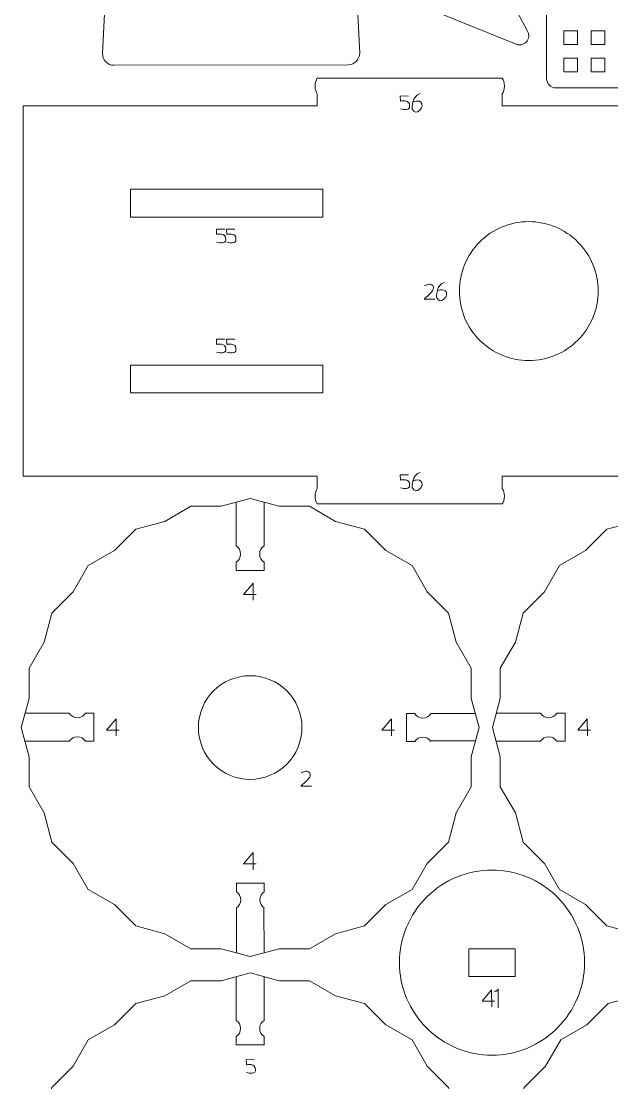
# Model space of a CAD drawing. Header units: centimetres. Extents: x -25 to 25, y -32.5 to 32.5.
# Drawn here: x -6.45 to 0, y -20.86 to -9.28 of the extents above; entities that cross this region are included whole.
import ezdxf

# ---------------------------------------------------------------- set-up
doc = ezdxf.new("R2010")
doc.units = ezdxf.units.CM
doc.header["$MEASUREMENT"] = 0
doc.layers.add('Capa 1', color=7, linetype='Continuous')

msp = doc.modelspace()

# ---------------------------------------------------------------- linework, layer by layer
at = {"layer": 'Capa 1', "color": 250, "lineweight": 9}
for points, knots in [([(0.68621, -5.26045), (0.68621, -5.26045), (1.60808, -5.26045), (1.60808, -5.26045), (1.60808, -5.26045), (1.60808, -5.26045), (1.60808, -2.83647), (1.60808, -2.83647), (1.60808, -2.83647), (1.60808, -2.80969), (1.59739, -2.78398), (1.57843, -2.76504), (1.57843, -2.76504), (1.55947, -2.74611), (1.5339, -2.73547), (1.50708, -2.73547), (1.50708, -2.73547), (1.50708, -2.73547), (-0.61388, -2.73547), (-0.61388, -2.73547), (-0.61388, -2.73547), (-0.64067, -2.7355), (-0.66638, -2.74616), (-0.68531, -2.76512), (-0.68531, -2.76512), (-0.70427, -2.78408), (-0.71488, -2.80969), (-0.71488, -2.83647), (-0.71488, -2.83647), (-0.71488, -2.83647), (-0.71488, -5.26045), (-0.71488, -5.26045), (-0.71488, -5.26045), (-0.71488, -5.26045), (-2.7243, -5.26045), (-2.7243, -5.26045), (-2.7243, -5.26045), (-2.7243, -5.26045), (-2.7243, -7.48239), (-2.7243, -7.48239), (-2.7243, -7.48239), (-2.7243, -7.48239), (-0.71488, -7.48239), (-0.71488, -7.48239), (-0.71488, -7.48239), (-0.71488, -7.48239), (-0.71488, -9.90637), (-0.71488, -9.90637), (-0.71488, -9.90637), (-0.71485, -9.93316), (-0.70419, -9.95887), (-0.68523, -9.9778), (-0.68523, -9.9778), (-0.66627, -9.99673), (-0.64067, -10.00737), (-0.61388, -10.00737), (-0.61388, -10.00737), (-0.61388, -10.00737), (1.50708, -10.00737), (1.50708, -10.00737), (1.50708, -10.00737), (1.5339, -10.00734), (1.55958, -9.99668), (1.57854, -9.97772), (1.57854, -9.97772), (1.59747, -9.95876), (1.60811, -9.93316), (1.60808, -9.90637), (1.60808, -9.90637), (1.60808, -9.90637), (1.60808, -7.48239), (1.60808, -7.48239), (1.60808, -7.48239), (1.60808, -7.48239), (0.68621, -7.48376), (0.68621, -7.48376)], [0, 0, 0, 0, 0.05, 0.05, 0.05, 0.05, 0.1, 0.1, 0.1, 0.1, 0.15, 0.15, 0.15, 0.15, 0.2, 0.2, 0.2, 0.2, 0.25, 0.25, 0.25, 0.25, 0.3, 0.3, 0.3, 0.3, 0.35, 0.35, 0.35, 0.35, 0.4, 0.4, 0.4, 0.4, 0.45, 0.45, 0.45, 0.45, 0.5, 0.5, 0.5, 0.5, 0.55, 0.55, 0.55, 0.55, 0.6, 0.6, 0.6, 0.6, 0.65, 0.65, 0.65, 0.65, 0.7, 0.7, 0.7, 0.7, 0.75, 0.75, 0.75, 0.75, 0.8, 0.8, 0.8, 0.8, 0.85, 0.85, 0.85, 0.85, 0.9, 0.9, 0.9, 0.9, 1, 1, 1, 1]), ([(-3.35658, -7.06017), (-3.35658, -7.06017), (-3.365, -4.07001), (-3.365, -4.07001), (-3.365, -4.07001), (-3.365, -4.07001), (-3.16539, -4.06947), (-3.16539, -4.06947), (-3.16539, -4.06947), (-3.09808, -4.06926), (-3.04244, -4.12203), (-3.0389, -4.18924), (-3.0389, -4.18924), (-3.0389, -4.18924), (-2.75653, -9.62295), (-2.75653, -9.62295), (-2.75653, -9.62295), (-2.75474, -9.65675), (-2.7669, -9.6898), (-2.79015, -9.71439), (-2.79015, -9.71439), (-2.81341, -9.73898), (-2.84589, -9.75297), (-2.87974, -9.75308), (-2.87974, -9.75308), (-2.87974, -9.75308), (-5.44031, -9.75991), (-5.44031, -9.75991), (-5.44031, -9.75991), (-5.47423, -9.76002), (-5.50671, -9.7462), (-5.53014, -9.72166), (-5.53014, -9.72166), (-5.55357, -9.69713), (-5.56587, -9.66387), (-5.5642, -9.62999), (-5.5642, -9.62999), (-5.5642, -9.62999), (-5.29142, -4.19479), (-5.29142, -4.19479), (-5.29142, -4.19479), (-5.2881, -4.12774), (-5.23273, -4.07503), (-5.16559, -4.07481), (-5.16559, -4.07481), (-5.16559, -4.07481), (-4.97557, -4.0743), (-4.97557, -4.0743), (-4.97557, -4.0743), (-4.97557, -4.0743), (-4.96715, -7.06382), (-4.96715, -7.06382)], [0, 0, 0, 0, 0.07142857, 0.07142857, 0.07142857, 0.07142857, 0.14285714, 0.14285714, 0.14285714, 0.14285714, 0.21428571, 0.21428571, 0.21428571, 0.21428571, 0.28571429, 0.28571429, 0.28571429, 0.28571429, 0.35714286, 0.35714286, 0.35714286, 0.35714286, 0.42857143, 0.42857143, 0.42857143, 0.42857143, 0.5, 0.5, 0.5, 0.5, 0.57142857, 0.57142857, 0.57142857, 0.57142857, 0.64285714, 0.64285714, 0.64285714, 0.64285714, 0.71428571, 0.71428571, 0.71428571, 0.71428571, 0.78571429, 0.78571429, 0.78571429, 0.78571429, 0.85714286, 0.85714286, 0.85714286, 0.85714286, 1, 1, 1, 1]), ([(-1.83826, -8.53011), (-1.83826, -8.53011), (-2.27431, -7.7179), (-2.27431, -7.7179), (-2.27431, -7.7179), (-2.27431, -7.7179), (-2.18526, -7.67026), (-2.18526, -7.67026), (-2.18526, -7.67026), (-2.11448, -7.63234), (-2.03151, -7.62408), (-1.95464, -7.64731), (-1.95464, -7.64731), (-1.87778, -7.67056), (-1.8131, -7.72372), (-1.77517, -7.7945), (-1.77517, -7.7945), (-1.77517, -7.7945), (-0.92232, -9.38871), (-0.92232, -9.38871), (-0.92232, -9.38871), (-0.9021, -9.42605), (-0.90745, -9.47206), (-0.9357, -9.50377), (-0.9357, -9.50377), (-0.96394, -9.53547), (-1.00993, -9.54571), (-1.04937, -9.52994), (-1.04937, -9.52994), (-1.04937, -9.52994), (-2.36626, -8.99526), (-2.36626, -8.99526), (-2.36626, -8.99526), (-2.38814, -8.98638), (-2.40622, -8.97012), (-2.41734, -8.94933), (-2.41734, -8.94933), (-2.41734, -8.94933), (-2.63568, -8.5412), (-2.63568, -8.5412), (-2.63568, -8.5412), (-2.67361, -8.47042), (-2.68185, -8.38748), (-2.65862, -8.3106), (-2.65862, -8.3106), (-2.63539, -8.23373), (-2.58223, -8.16904), (-2.51144, -8.13111), (-2.51144, -8.13111), (-2.51144, -8.13111), (-2.42237, -8.08346), (-2.42237, -8.08346), (-2.42237, -8.08346), (-2.42237, -8.08346), (-2.10662, -8.67368), (-2.10662, -8.67368)], [0, 0, 0, 0, 0.06666667, 0.06666667, 0.06666667, 0.06666667, 0.13333333, 0.13333333, 0.13333333, 0.13333333, 0.2, 0.2, 0.2, 0.2, 0.26666667, 0.26666667, 0.26666667, 0.26666667, 0.33333333, 0.33333333, 0.33333333, 0.33333333, 0.4, 0.4, 0.4, 0.4, 0.46666667, 0.46666667, 0.46666667, 0.46666667, 0.53333333, 0.53333333, 0.53333333, 0.53333333, 0.6, 0.6, 0.6, 0.6, 0.66666667, 0.66666667, 0.66666667, 0.66666667, 0.73333333, 0.73333333, 0.73333333, 0.73333333, 0.8, 0.8, 0.8, 0.8, 0.86666667, 0.86666667, 0.86666667, 0.86666667, 1, 1, 1, 1]), ([(-0.5284, -9.53237), (-0.5284, -9.53237), (-0.5284, -9.38237), (-0.5284, -9.38237), (-0.5284, -9.38237), (-0.5284, -9.38237), (-0.3784, -9.38237), (-0.3784, -9.38237), (-0.3784, -9.38237), (-0.3784, -9.38237), (-0.3784, -9.53237), (-0.3784, -9.53237), (-0.3784, -9.53237), (-0.3784, -9.53237), (-0.5284, -9.53237), (-0.5284, -9.53237)], [0, 0, 0, 0, 0.2, 0.2, 0.2, 0.2, 0.4, 0.4, 0.4, 0.4, 0.6, 0.6, 0.6, 0.6, 1, 1, 1, 1]), ([(-0.2284, -9.53237), (-0.2284, -9.53237), (-0.2284, -9.38237), (-0.2284, -9.38237), (-0.2284, -9.38237), (-0.2284, -9.38237), (-0.0784, -9.38237), (-0.0784, -9.38237), (-0.0784, -9.38237), (-0.0784, -9.38237), (-0.0784, -9.53237), (-0.0784, -9.53237), (-0.0784, -9.53237), (-0.0784, -9.53237), (-0.2284, -9.53237), (-0.2284, -9.53237)], [0, 0, 0, 0, 0.2, 0.2, 0.2, 0.2, 0.4, 0.4, 0.4, 0.4, 0.6, 0.6, 0.6, 0.6, 1, 1, 1, 1]), ([(-0.5284, -9.83237), (-0.5284, -9.83237), (-0.5284, -9.68237), (-0.5284, -9.68237), (-0.5284, -9.68237), (-0.5284, -9.68237), (-0.3784, -9.68237), (-0.3784, -9.68237), (-0.3784, -9.68237), (-0.3784, -9.68237), (-0.3784, -9.83237), (-0.3784, -9.83237), (-0.3784, -9.83237), (-0.3784, -9.83237), (-0.5284, -9.83237), (-0.5284, -9.83237)], [0, 0, 0, 0, 0.2, 0.2, 0.2, 0.2, 0.4, 0.4, 0.4, 0.4, 0.6, 0.6, 0.6, 0.6, 1, 1, 1, 1]), ([(-0.2284, -9.83237), (-0.2284, -9.83237), (-0.2284, -9.68237), (-0.2284, -9.68237), (-0.2284, -9.68237), (-0.2284, -9.68237), (-0.0784, -9.68237), (-0.0784, -9.68237), (-0.0784, -9.68237), (-0.0784, -9.68237), (-0.0784, -9.83237), (-0.0784, -9.83237), (-0.0784, -9.83237), (-0.0784, -9.83237), (-0.2284, -9.83237), (-0.2284, -9.83237)], [0, 0, 0, 0, 0.2, 0.2, 0.2, 0.2, 0.4, 0.4, 0.4, 0.4, 0.6, 0.6, 0.6, 0.6, 1, 1, 1, 1]), ([(-3.22001, -10.07093), (-3.234, -10.05297), (-3.24327, -10.02158), (-3.24327, -9.98586), (-3.24327, -9.98586), (-3.24327, -9.95015), (-3.234, -9.91876), (-3.22001, -9.9008)], [0, 0, 0, 0, 0.33333333, 0.33333333, 0.33333333, 0.33333333, 1, 1, 1, 1]), ([(-1.20006, -10.07093), (-1.18607, -10.05297), (-1.1768, -10.02158), (-1.1768, -9.98586), (-1.1768, -9.98586), (-1.1768, -9.95015), (-1.18607, -9.91876), (-1.20006, -9.9008)], [0, 0, 0, 0, 0.33333333, 0.33333333, 0.33333333, 0.33333333, 1, 1, 1, 1]), ([(-3.22001, -14.37659), (-3.22001, -14.37659), (-3.22001, -14.24373), (-3.22001, -14.24373), (-3.22001, -14.24373), (-3.22001, -14.24373), (-6.43198, -14.24373), (-6.43198, -14.24373), (-6.43198, -14.24373), (-6.43198, -14.24373), (-6.43198, -10.20379), (-6.43198, -10.20379), (-6.43198, -10.20379), (-6.43198, -10.20379), (-3.22001, -10.20379), (-3.22001, -10.20379), (-3.22001, -10.20379), (-3.22001, -10.20379), (-3.22001, -10.07093), (-3.22001, -10.07093)], [0, 0, 0, 0, 0.16666667, 0.16666667, 0.16666667, 0.16666667, 0.33333333, 0.33333333, 0.33333333, 0.33333333, 0.5, 0.5, 0.5, 0.5, 0.66666667, 0.66666667, 0.66666667, 0.66666667, 1, 1, 1, 1]), ([(-1.20006, -10.07093), (-1.20006, -10.07093), (-1.20006, -10.20379), (-1.20006, -10.20379), (-1.20006, -10.20379), (-1.20006, -10.20379), (1.01192, -10.20379), (1.01192, -10.20379), (1.01192, -10.20379), (1.01192, -10.20379), (1.01192, -14.24373), (1.01192, -14.24373), (1.01192, -14.24373), (1.01192, -14.24373), (-1.20006, -14.24373), (-1.20006, -14.24373), (-1.20006, -14.24373), (-1.20006, -14.24373), (-1.20006, -14.37659), (-1.20006, -14.37659)], [0, 0, 0, 0, 0.16666667, 0.16666667, 0.16666667, 0.16666667, 0.33333333, 0.33333333, 0.33333333, 0.33333333, 0.5, 0.5, 0.5, 0.5, 0.66666667, 0.66666667, 0.66666667, 0.66666667, 1, 1, 1, 1]), ([(-3.16002, -11.11278), (-3.16002, -11.11278), (-3.16002, -11.41579), (-3.16002, -11.41579), (-3.16002, -11.41579), (-4.81382, -11.41579), (-4.32372, -11.41577), (-5.26002, -11.41577), (-5.26002, -11.41577), (-5.26002, -11.41577), (-5.26002, -11.11278), (-5.26002, -11.11278), (-5.26002, -11.11278), (-4.32372, -11.11278), (-4.81382, -11.11278), (-3.16002, -11.11278)], [0, 0, 0, 0, 0.2, 0.2, 0.2, 0.2, 0.4, 0.4, 0.4, 0.4, 0.6, 0.6, 0.6, 0.6, 1, 1, 1, 1]), ([(-0.91002, -11.46585), (-1.11091, -11.46573), (-1.30362, -11.54541), (-1.44575, -11.68736), (-1.44575, -11.68736), (-1.58788, -11.82931), (-1.66781, -12.02288), (-1.66794, -12.22376), (-1.66794, -12.22376), (-1.66806, -12.42465), (-1.58839, -12.61735), (-1.44643, -12.75949), (-1.44643, -12.75949), (-1.30447, -12.90163), (-1.11091, -12.98155), (-0.91002, -12.98168), (-0.91002, -12.98168), (-0.70914, -12.98181), (-0.51643, -12.90212), (-0.3743, -12.76017), (-0.3743, -12.76017), (-0.23217, -12.61822), (-0.15224, -12.42465), (-0.15211, -12.22376), (-0.15211, -12.22376), (-0.15198, -12.02288), (-0.23168, -11.83016), (-0.37362, -11.68804), (-0.37362, -11.68804), (-0.51555, -11.54592), (-0.70914, -11.46598), (-0.91002, -11.46585)], [0, 0, 0, 0, 0.11111111, 0.11111111, 0.11111111, 0.11111111, 0.22222222, 0.22222222, 0.22222222, 0.22222222, 0.33333333, 0.33333333, 0.33333333, 0.33333333, 0.44444444, 0.44444444, 0.44444444, 0.44444444, 0.55555556, 0.55555556, 0.55555556, 0.55555556, 0.66666667, 0.66666667, 0.66666667, 0.66666667, 0.77777778, 0.77777778, 0.77777778, 0.77777778, 1, 1, 1, 1]), ([(-3.16002, -13.03175), (-3.16002, -13.03175), (-3.16002, -13.33474), (-3.16002, -13.33474), (-3.16002, -13.33474), (-3.16002, -13.33474), (-5.26002, -13.33474), (-5.26002, -13.33474), (-5.26002, -13.33474), (-5.26002, -13.33474), (-5.26002, -13.03175), (-5.26002, -13.03175), (-5.26002, -13.03175), (-5.26002, -13.03175), (-3.16002, -13.03175), (-3.16002, -13.03175)], [0, 0, 0, 0, 0.2, 0.2, 0.2, 0.2, 0.4, 0.4, 0.4, 0.4, 0.6, 0.6, 0.6, 0.6, 1, 1, 1, 1]), ([(-3.22001, -14.54672), (-3.234, -14.52876), (-3.24327, -14.49737), (-3.24327, -14.46165), (-3.24327, -14.46165), (-3.24327, -14.42594), (-3.234, -14.39455), (-3.22001, -14.37659)], [0, 0, 0, 0, 0.33333333, 0.33333333, 0.33333333, 0.33333333, 1, 1, 1, 1]), ([(-1.20006, -14.54672), (-1.18607, -14.52876), (-1.1768, -14.49737), (-1.1768, -14.46165), (-1.1768, -14.46165), (-1.1768, -14.42594), (-1.18607, -14.39455), (-1.20006, -14.37659)], [0, 0, 0, 0, 0.33333333, 0.33333333, 0.33333333, 0.33333333, 1, 1, 1, 1]), ([(-4.1047, -15.18079), (-4.07571, -15.16218), (-4.0565, -15.12966), (-4.0565, -15.09266), (-4.0565, -15.09266), (-4.0565, -15.05566), (-4.07571, -15.02314), (-4.1047, -15.00454)], [0, 0, 0, 0, 0.33333333, 0.33333333, 0.33333333, 0.33333333, 1, 1, 1, 1]), ([(-3.80034, -15.18079), (-3.82933, -15.16218), (-3.84854, -15.12966), (-3.84854, -15.09266), (-3.84854, -15.09266), (-3.84854, -15.05566), (-3.82933, -15.02314), (-3.80034, -15.00454)], [0, 0, 0, 0, 0.33333333, 0.33333333, 0.33333333, 0.33333333, 1, 1, 1, 1]), ([(-4.1047, -15.1808), (-4.1047, -15.1808), (-4.10481, -15.27332), (-4.10481, -15.27332), (-4.10481, -15.27332), (-4.10481, -15.27332), (-3.80034, -15.27332), (-3.80034, -15.27332), (-3.80034, -15.27332), (-3.80034, -15.27332), (-3.80034, -15.18078), (-3.80034, -15.18078)], [0, 0, 0, 0, 0.25, 0.25, 0.25, 0.25, 0.5, 0.5, 0.5, 0.5, 1, 1, 1, 1]), ([(-4.51825, -16.98652), (-4.51825, -17.2989), (-4.26502, -17.5521), (-3.95266, -17.5521), (-3.95266, -17.5521), (-3.6403, -17.55214), (-3.38706, -17.2989), (-3.38706, -16.98652), (-3.38706, -16.98652), (-3.38705, -16.67413), (-3.6403, -16.42093), (-3.95265, -16.42093), (-3.95265, -16.42093), (-4.26502, -16.42092), (-4.51825, -16.67413), (-4.51825, -16.98652)], [0, 0, 0, 0, 0.2, 0.2, 0.2, 0.2, 0.4, 0.4, 0.4, 0.4, 0.6, 0.6, 0.6, 0.6, 1, 1, 1, 1]), ([(-5.75137, -16.83112), (-5.76999, -16.86011), (-5.80251, -16.87932), (-5.8395, -16.87932), (-5.8395, -16.87932), (-5.8765, -16.87932), (-5.90902, -16.86011), (-5.92763, -16.83112)], [0, 0, 0, 0, 0.33333333, 0.33333333, 0.33333333, 0.33333333, 1, 1, 1, 1]), ([(-5.75137, -16.83112), (-5.75137, -16.83112), (-5.65886, -16.83101), (-5.65886, -16.83101), (-5.65886, -16.83101), (-5.65886, -16.83101), (-5.65886, -17.13548), (-5.65886, -17.13548), (-5.65886, -17.13548), (-5.65886, -17.13548), (-5.75139, -17.13548), (-5.75139, -17.13548)], [0, 0, 0, 0, 0.25, 0.25, 0.25, 0.25, 0.5, 0.5, 0.5, 0.5, 1, 1, 1, 1]), ([(-2.15432, -16.83435), (-2.15432, -16.83435), (-2.24683, -16.83424), (-2.24683, -16.83424), (-2.24683, -16.83424), (-2.24683, -16.83424), (-2.24683, -17.13871), (-2.24683, -17.13871), (-2.24683, -17.13871), (-2.24683, -17.13871), (-2.1543, -17.13871), (-2.1543, -17.13871)], [0, 0, 0, 0, 0.25, 0.25, 0.25, 0.25, 0.5, 0.5, 0.5, 0.5, 1, 1, 1, 1]), ([(-1.97806, -16.83435), (-1.99668, -16.86334), (-2.0292, -16.88255), (-2.0662, -16.88255), (-2.0662, -16.88255), (-2.10319, -16.88255), (-2.13571, -16.86334), (-2.15432, -16.83435)], [0, 0, 0, 0, 0.33333333, 0.33333333, 0.33333333, 0.33333333, 1, 1, 1, 1]), ([(-0.60485, -16.83112), (-0.62347, -16.86011), (-0.65599, -16.87932), (-0.69298, -16.87932), (-0.69298, -16.87932), (-0.72998, -16.87932), (-0.7625, -16.86011), (-0.78111, -16.83112)], [0, 0, 0, 0, 0.33333333, 0.33333333, 0.33333333, 0.33333333, 1, 1, 1, 1]), ([(-0.60485, -16.83112), (-0.60485, -16.83112), (-0.51234, -16.83101), (-0.51234, -16.83101), (-0.51234, -16.83101), (-0.51234, -16.83101), (-0.51234, -17.13548), (-0.51234, -17.13548), (-0.51234, -17.13548), (-0.51234, -17.13548), (-0.60487, -17.13548), (-0.60487, -17.13548)], [0, 0, 0, 0, 0.25, 0.25, 0.25, 0.25, 0.5, 0.5, 0.5, 0.5, 1, 1, 1, 1]), ([(-5.75137, -17.13548), (-5.76999, -17.10649), (-5.80251, -17.08728), (-5.8395, -17.08728), (-5.8395, -17.08728), (-5.8765, -17.08728), (-5.90902, -17.10649), (-5.92763, -17.13548)], [0, 0, 0, 0, 0.33333333, 0.33333333, 0.33333333, 0.33333333, 1, 1, 1, 1]), ([(-1.97806, -17.13871), (-1.99668, -17.10972), (-2.0292, -17.09051), (-2.0662, -17.09051), (-2.0662, -17.09051), (-2.10319, -17.09051), (-2.13571, -17.10972), (-2.15432, -17.13871)], [0, 0, 0, 0, 0.33333333, 0.33333333, 0.33333333, 0.33333333, 1, 1, 1, 1]), ([(-0.60485, -17.13548), (-0.62347, -17.10649), (-0.65599, -17.08728), (-0.69298, -17.08728), (-0.69298, -17.08728), (-0.72998, -17.08728), (-0.7625, -17.10649), (-0.78111, -17.13548)], [0, 0, 0, 0, 0.33333333, 0.33333333, 0.33333333, 0.33333333, 1, 1, 1, 1]), ([(-2.32135, -19.55147), (-2.32119, -19.8195), (-2.21455, -20.07648), (-2.0249, -20.2659), (-2.0249, -20.2659), (-1.83525, -20.45528), (-1.5794, -20.56161), (-1.31136, -20.56145), (-1.31136, -20.56145), (-1.04333, -20.56127), (-0.78635, -20.45463), (-0.59693, -20.26498), (-0.59693, -20.26498), (-0.40752, -20.07533), (-0.30122, -19.8195), (-0.30138, -19.55147), (-0.30138, -19.55147), (-0.30156, -19.28343), (-0.4082, -19.02642), (-0.59785, -18.83704), (-0.59785, -18.83704), (-0.78748, -18.64762), (-1.04333, -18.5413), (-1.31136, -18.54148), (-1.31136, -18.54148), (-1.5794, -18.54164), (-1.83638, -18.64828), (-2.02579, -18.83793), (-2.02579, -18.83793), (-2.21521, -19.02758), (-2.32153, -19.28343), (-2.32135, -19.55147)], [0, 0, 0, 0, 0.11111111, 0.11111111, 0.11111111, 0.11111111, 0.22222222, 0.22222222, 0.22222222, 0.22222222, 0.33333333, 0.33333333, 0.33333333, 0.33333333, 0.44444444, 0.44444444, 0.44444444, 0.44444444, 0.55555556, 0.55555556, 0.55555556, 0.55555556, 0.66666667, 0.66666667, 0.66666667, 0.66666667, 0.77777778, 0.77777778, 0.77777778, 0.77777778, 1, 1, 1, 1]), ([(-4.10213, -18.77828), (-4.10213, -18.77828), (-4.10224, -18.68577), (-4.10224, -18.68577), (-4.10224, -18.68577), (-4.10224, -18.68577), (-3.79778, -18.68577), (-3.79778, -18.68577), (-3.79778, -18.68577), (-3.79778, -18.68577), (-3.79778, -18.7783), (-3.79778, -18.7783)], [0, 0, 0, 0, 0.25, 0.25, 0.25, 0.25, 0.5, 0.5, 0.5, 0.5, 1, 1, 1, 1]), ([(-4.10213, -18.95456), (-4.07314, -18.93594), (-4.05393, -18.90342), (-4.05393, -18.86643), (-4.05393, -18.86643), (-4.05393, -18.82943), (-4.07314, -18.79691), (-4.10213, -18.7783)], [0, 0, 0, 0, 0.33333333, 0.33333333, 0.33333333, 0.33333333, 1, 1, 1, 1]), ([(-3.79778, -18.95456), (-3.82676, -18.93594), (-3.84597, -18.90342), (-3.84597, -18.86643), (-3.84597, -18.86643), (-3.84597, -18.82943), (-3.82676, -18.79691), (-3.79778, -18.7783)], [0, 0, 0, 0, 0.33333333, 0.33333333, 0.33333333, 0.33333333, 1, 1, 1, 1]), ([(-1.05887, -19.70296), (-1.05887, -19.70296), (-1.05887, -19.70296), (-1.05887, -19.70296), (-1.05887, -19.70296), (-1.05887, -19.70296), (-1.05887, -19.39997), (-1.05887, -19.39997), (-1.05887, -19.39997), (-1.05887, -19.39997), (-1.56385, -19.39997), (-1.56385, -19.39997), (-1.56385, -19.39997), (-1.56385, -19.39997), (-1.56385, -19.70296), (-1.56385, -19.70296), (-1.56385, -19.70296), (-1.56385, -19.70296), (-1.56385, -19.70296), (-1.56385, -19.70296), (-1.56385, -19.70296), (-1.56385, -19.70296), (-1.05887, -19.70296), (-1.05887, -19.70296)], [0, 0, 0, 0, 0.14285714, 0.14285714, 0.14285714, 0.14285714, 0.28571429, 0.28571429, 0.28571429, 0.28571429, 0.42857143, 0.42857143, 0.42857143, 0.42857143, 0.57142857, 0.57142857, 0.57142857, 0.57142857, 0.71428571, 0.71428571, 0.71428571, 0.71428571, 1, 1, 1, 1]), ([(-4.1047, -20.35794), (-4.07571, -20.33933), (-4.0565, -20.30681), (-4.0565, -20.26981), (-4.0565, -20.26981), (-4.0565, -20.23281), (-4.07571, -20.20029), (-4.1047, -20.18169)], [0, 0, 0, 0, 0.33333333, 0.33333333, 0.33333333, 0.33333333, 1, 1, 1, 1]), ([(-3.80034, -20.35794), (-3.82933, -20.33933), (-3.84854, -20.30681), (-3.84854, -20.26981), (-3.84854, -20.26981), (-3.84854, -20.23281), (-3.82933, -20.20029), (-3.80034, -20.18169)], [0, 0, 0, 0, 0.33333333, 0.33333333, 0.33333333, 0.33333333, 1, 1, 1, 1]), ([(-4.1047, -20.35795), (-4.1047, -20.35795), (-4.10481, -20.45047), (-4.10481, -20.45047), (-4.10481, -20.45047), (-4.10481, -20.45047), (-3.80034, -20.45047), (-3.80034, -20.45047), (-3.80034, -20.45047), (-3.80034, -20.45047), (-3.80034, -20.35793), (-3.80034, -20.35793)], [0, 0, 0, 0, 0.25, 0.25, 0.25, 0.25, 0.5, 0.5, 0.5, 0.5, 1, 1, 1, 1])]:
    msp.add_open_spline(points, degree=3, knots=knots, dxfattribs=at)
for points in [[(-3.22001, -9.9008), (-3.22001, -9.9008), (-1.20006, -9.9008), (-1.20006, -9.9008)], [(-4.1047, -15.00454), (-4.1047, -15.00454), (-4.10453, -14.5291), (-4.10453, -14.5291)], [(-3.80058, -14.5291), (-3.80058, -14.5291), (-3.80034, -15.00454), (-3.80034, -15.00454)], [(-1.20006, -14.54672), (-1.20006, -14.54672), (-3.22001, -14.54672), (-3.22001, -14.54672)], [(-6.41006, -16.83018), (-6.41006, -16.83018), (-5.92763, -16.83112), (-5.92763, -16.83112)], [(-1.97806, -16.83435), (-1.97806, -16.83435), (-1.49077, -16.83276), (-1.49077, -16.83276)], [(-1.26354, -16.83018), (-1.26354, -16.83018), (-0.78111, -16.83112), (-0.78111, -16.83112)], [(-5.92763, -17.13548), (-5.92763, -17.13548), (-6.41006, -17.13412), (-6.41006, -17.13412)], [(-1.49524, -17.1309), (-1.49524, -17.1309), (-1.97727, -17.13082), (-1.97727, -17.13082)], [(-0.78111, -17.13548), (-0.78111, -17.13548), (-1.26354, -17.13412), (-1.26354, -17.13412)], [(-4.10278, -19.44391), (-4.10278, -19.44391), (-4.10213, -18.95456), (-4.10213, -18.95456)], [(-3.80142, -18.95211), (-3.80142, -18.95211), (-3.80133, -19.44391), (-3.80133, -19.44391)], [(-4.1047, -20.18169), (-4.1047, -20.18169), (-4.10453, -19.70625), (-4.10453, -19.70625)], [(-3.80058, -19.70625), (-3.80058, -19.70625), (-3.80034, -20.18169), (-3.80034, -20.18169)]]:
    msp.add_open_spline(points, degree=3, dxfattribs=at)
at = {"layer": 'Capa 1', "color": 22, "lineweight": 5}
for points, knots in [([(-2.17239, -10.15881), (-2.17239, -10.15881), (-2.06855, -10.11826), (-2.0735, -10.20692), (-2.0735, -10.20692), (-2.0735, -10.20692), (-2.12869, -10.32869), (-2.18395, -10.233), (-2.18395, -10.233), (-2.18395, -10.233), (-2.18889, -10.08793), (-2.09498, -10.06817)], [0, 0, 0, 0, 0.25, 0.25, 0.25, 0.25, 0.5, 0.5, 0.5, 0.5, 1, 1, 1, 1]), ([(-2.22204, -10.09472), (-2.22204, -10.09472), (-2.31351, -10.09417), (-2.31351, -10.09417), (-2.31351, -10.09417), (-2.31351, -10.09417), (-2.31022, -10.15055), (-2.31022, -10.15055)], [0, 0, 0, 0, 0.33333333, 0.33333333, 0.33333333, 0.33333333, 1, 1, 1, 1]), ([(-2.31022, -10.15055), (-2.31022, -10.15055), (-2.20513, -10.12649), (-2.21131, -10.20772), (-2.21131, -10.20772), (-2.21131, -10.20772), (-2.2002, -10.26341), (-2.31022, -10.2362)], [0, 0, 0, 0, 0.33333333, 0.33333333, 0.33333333, 0.33333333, 1, 1, 1, 1]), ([(-4.23019, -11.54819), (-4.23019, -11.54819), (-4.32166, -11.54764), (-4.32166, -11.54764), (-4.32166, -11.54764), (-4.32166, -11.54764), (-4.31837, -11.60402), (-4.31837, -11.60402)], [0, 0, 0, 0, 0.33333333, 0.33333333, 0.33333333, 0.33333333, 1, 1, 1, 1]), ([(-4.31837, -11.60402), (-4.31837, -11.60402), (-4.21328, -11.57996), (-4.21946, -11.66119), (-4.21946, -11.66119), (-4.21946, -11.66119), (-4.20835, -11.71688), (-4.31837, -11.68967)], [0, 0, 0, 0, 0.33333333, 0.33333333, 0.33333333, 0.33333333, 1, 1, 1, 1]), ([(-4.11817, -11.54819), (-4.11817, -11.54819), (-4.20964, -11.54764), (-4.20964, -11.54764), (-4.20964, -11.54764), (-4.20964, -11.54764), (-4.20635, -11.60402), (-4.20635, -11.60402)], [0, 0, 0, 0, 0.33333333, 0.33333333, 0.33333333, 0.33333333, 1, 1, 1, 1]), ([(-4.20635, -11.60402), (-4.20635, -11.60402), (-4.10126, -11.57996), (-4.10744, -11.66119), (-4.10744, -11.66119), (-4.10744, -11.66119), (-4.09633, -11.71688), (-4.20635, -11.68967)], [0, 0, 0, 0, 0.33333333, 0.33333333, 0.33333333, 0.33333333, 1, 1, 1, 1]), ([(-2.04595, -12.16585), (-2.04595, -12.16585), (-1.98412, -12.12504), (-1.95696, -12.16585), (-1.95696, -12.16585), (-1.95696, -12.16585), (-1.92604, -12.19675), (-1.99403, -12.25609)], [0, 0, 0, 0, 0.33333333, 0.33333333, 0.33333333, 0.33333333, 1, 1, 1, 1]), ([(-1.90616, -12.21897), (-1.90616, -12.21897), (-1.80232, -12.17842), (-1.80727, -12.26708), (-1.80727, -12.26708), (-1.80727, -12.26708), (-1.86246, -12.38885), (-1.91772, -12.29316), (-1.91772, -12.29316), (-1.91772, -12.29316), (-1.92266, -12.14809), (-1.82875, -12.12833)], [0, 0, 0, 0, 0.25, 0.25, 0.25, 0.25, 0.5, 0.5, 0.5, 0.5, 1, 1, 1, 1]), ([(-1.99403, -12.25609), (-1.99403, -12.25609), (-2.05211, -12.31047), (-2.05211, -12.31047), (-2.05211, -12.31047), (-2.05211, -12.31047), (-1.93679, -12.31047), (-1.93679, -12.31047)], [0, 0, 0, 0, 0.33333333, 0.33333333, 0.33333333, 0.33333333, 1, 1, 1, 1]), ([(-4.23019, -12.74917), (-4.23019, -12.74917), (-4.32166, -12.74862), (-4.32166, -12.74862), (-4.32166, -12.74862), (-4.32166, -12.74862), (-4.31837, -12.805), (-4.31837, -12.805)], [0, 0, 0, 0, 0.33333333, 0.33333333, 0.33333333, 0.33333333, 1, 1, 1, 1]), ([(-4.31837, -12.805), (-4.31837, -12.805), (-4.21328, -12.78094), (-4.21946, -12.86217), (-4.21946, -12.86217), (-4.21946, -12.86217), (-4.20835, -12.91786), (-4.31837, -12.89065)], [0, 0, 0, 0, 0.33333333, 0.33333333, 0.33333333, 0.33333333, 1, 1, 1, 1]), ([(-4.11817, -12.74917), (-4.11817, -12.74917), (-4.20964, -12.74862), (-4.20964, -12.74862), (-4.20964, -12.74862), (-4.20964, -12.74862), (-4.20635, -12.805), (-4.20635, -12.805)], [0, 0, 0, 0, 0.33333333, 0.33333333, 0.33333333, 0.33333333, 1, 1, 1, 1]), ([(-4.20635, -12.805), (-4.20635, -12.805), (-4.10126, -12.78094), (-4.10744, -12.86217), (-4.10744, -12.86217), (-4.10744, -12.86217), (-4.09633, -12.91786), (-4.20635, -12.89065)], [0, 0, 0, 0, 0.33333333, 0.33333333, 0.33333333, 0.33333333, 1, 1, 1, 1]), ([(-2.22204, -14.22939), (-2.22204, -14.22939), (-2.31351, -14.22884), (-2.31351, -14.22884), (-2.31351, -14.22884), (-2.31351, -14.22884), (-2.31022, -14.28522), (-2.31022, -14.28522)], [0, 0, 0, 0, 0.33333333, 0.33333333, 0.33333333, 0.33333333, 1, 1, 1, 1]), ([(-2.17239, -14.29348), (-2.17239, -14.29348), (-2.06855, -14.25293), (-2.0735, -14.34159), (-2.0735, -14.34159), (-2.0735, -14.34159), (-2.12869, -14.46336), (-2.18395, -14.36767), (-2.18395, -14.36767), (-2.18395, -14.36767), (-2.18889, -14.2226), (-2.09498, -14.20284)], [0, 0, 0, 0, 0.25, 0.25, 0.25, 0.25, 0.5, 0.5, 0.5, 0.5, 1, 1, 1, 1]), ([(-2.31022, -14.28522), (-2.31022, -14.28522), (-2.20513, -14.26116), (-2.21131, -14.34239), (-2.21131, -14.34239), (-2.21131, -14.34239), (-2.2002, -14.39808), (-2.31022, -14.37087)], [0, 0, 0, 0, 0.33333333, 0.33333333, 0.33333333, 0.33333333, 1, 1, 1, 1]), ([(-3.88551, -15.53393), (-3.88551, -15.53393), (-4.02517, -15.53393), (-4.02517, -15.53393), (-4.02517, -15.53393), (-4.02517, -15.53393), (-3.92012, -15.41032), (-3.92012, -15.41032), (-3.92012, -15.41032), (-3.92012, -15.41032), (-3.91891, -15.59823), (-3.91891, -15.59823)], [0, 0, 0, 0, 0.25, 0.25, 0.25, 0.25, 0.5, 0.5, 0.5, 0.5, 1, 1, 1, 1]), ([(-5.38267, -17.01406), (-5.38267, -17.01406), (-5.52233, -17.01406), (-5.52233, -17.01406), (-5.52233, -17.01406), (-5.52233, -17.01406), (-5.41728, -16.89045), (-5.41728, -16.89045), (-5.41728, -16.89045), (-5.41728, -16.89045), (-5.41607, -17.07836), (-5.41607, -17.07836)], [0, 0, 0, 0, 0.25, 0.25, 0.25, 0.25, 0.5, 0.5, 0.5, 0.5, 1, 1, 1, 1]), ([(-2.37617, -17.01406), (-2.37617, -17.01406), (-2.51583, -17.01406), (-2.51583, -17.01406), (-2.51583, -17.01406), (-2.51583, -17.01406), (-2.41078, -16.89045), (-2.41078, -16.89045), (-2.41078, -16.89045), (-2.41078, -16.89045), (-2.40957, -17.07836), (-2.40957, -17.07836)], [0, 0, 0, 0, 0.25, 0.25, 0.25, 0.25, 0.5, 0.5, 0.5, 0.5, 1, 1, 1, 1]), ([(-0.23615, -17.01406), (-0.23615, -17.01406), (-0.37581, -17.01406), (-0.37581, -17.01406), (-0.37581, -17.01406), (-0.37581, -17.01406), (-0.27076, -16.89045), (-0.27076, -16.89045), (-0.27076, -16.89045), (-0.27076, -16.89045), (-0.26955, -17.07836), (-0.26955, -17.07836)], [0, 0, 0, 0, 0.25, 0.25, 0.25, 0.25, 0.5, 0.5, 0.5, 0.5, 1, 1, 1, 1]), ([(-3.39243, -17.47978), (-3.39243, -17.47978), (-3.3306, -17.43897), (-3.30344, -17.47978), (-3.30344, -17.47978), (-3.30344, -17.47978), (-3.27252, -17.51068), (-3.34051, -17.57002)], [0, 0, 0, 0, 0.33333333, 0.33333333, 0.33333333, 0.33333333, 1, 1, 1, 1]), ([(-3.34051, -17.57002), (-3.34051, -17.57002), (-3.39859, -17.6244), (-3.39859, -17.6244), (-3.39859, -17.6244), (-3.39859, -17.6244), (-3.28327, -17.6244), (-3.28327, -17.6244)], [0, 0, 0, 0, 0.33333333, 0.33333333, 0.33333333, 0.33333333, 1, 1, 1, 1]), ([(-3.88551, -18.47432), (-3.88551, -18.47432), (-4.02517, -18.47432), (-4.02517, -18.47432), (-4.02517, -18.47432), (-4.02517, -18.47432), (-3.92012, -18.35071), (-3.92012, -18.35071), (-3.92012, -18.35071), (-3.92012, -18.35071), (-3.91891, -18.53862), (-3.91891, -18.53862)], [0, 0, 0, 0, 0.25, 0.25, 0.25, 0.25, 0.5, 0.5, 0.5, 0.5, 1, 1, 1, 1]), ([(-1.28099, -19.97076), (-1.28099, -19.97076), (-1.42065, -19.97076), (-1.42065, -19.97076), (-1.42065, -19.97076), (-1.42065, -19.97076), (-1.3156, -19.84715), (-1.3156, -19.84715), (-1.3156, -19.84715), (-1.3156, -19.84715), (-1.31439, -20.03506), (-1.31439, -20.03506)], [0, 0, 0, 0, 0.25, 0.25, 0.25, 0.25, 0.5, 0.5, 0.5, 0.5, 1, 1, 1, 1]), ([(-3.90575, -20.61095), (-3.90575, -20.61095), (-3.99722, -20.6104), (-3.99722, -20.6104), (-3.99722, -20.6104), (-3.99722, -20.6104), (-3.99393, -20.66678), (-3.99393, -20.66678)], [0, 0, 0, 0, 0.33333333, 0.33333333, 0.33333333, 0.33333333, 1, 1, 1, 1]), ([(-3.99393, -20.66678), (-3.99393, -20.66678), (-3.88884, -20.64272), (-3.89502, -20.72395), (-3.89502, -20.72395), (-3.89502, -20.72395), (-3.88391, -20.77964), (-3.99393, -20.75243)], [0, 0, 0, 0, 0.33333333, 0.33333333, 0.33333333, 0.33333333, 1, 1, 1, 1])]:
    msp.add_open_spline(points, degree=3, knots=knots, dxfattribs=at)
at = {"layer": 'Capa 1', "color": 250, "lineweight": 20}
for points in [[(-3.3056, -14.5717), (-3.3056, -14.5717), (-3.02055, -14.73627), (-3.02055, -14.73627), (-3.02055, -14.73627), (-3.02055, -14.73627), (-2.70264, -14.82146), (-2.70264, -14.82146), (-2.70264, -14.82146), (-2.70264, -14.82146), (-2.46992, -15.05418), (-2.46992, -15.05418), (-2.46992, -15.05418), (-2.46992, -15.05418), (-2.18487, -15.21875), (-2.18487, -15.21875), (-2.18487, -15.21875), (-2.18487, -15.21875), (-2.02029, -15.50381), (-2.02029, -15.50381), (-2.02029, -15.50381), (-2.02029, -15.50381), (-1.78759, -15.73652), (-1.78759, -15.73652), (-1.78759, -15.73652), (-1.78759, -15.73652), (-1.7024, -16.05441), (-1.7024, -16.05441), (-1.7024, -16.05441), (-1.7024, -16.05441), (-1.53783, -16.33947), (-1.53783, -16.33947), (-1.53783, -16.33947), (-1.53783, -16.33947), (-1.53783, -16.6686), (-1.53783, -16.6686), (-1.53783, -16.6686), (-1.53783, -16.6686), (-1.45265, -16.98651), (-1.45265, -16.98651), (-1.45265, -16.98651), (-1.45265, -16.98651), (-1.53783, -17.3044), (-1.53783, -17.3044), (-1.53783, -17.3044), (-1.53783, -17.3044), (-1.53783, -17.63355), (-1.53783, -17.63355), (-1.53783, -17.63355), (-1.53783, -17.63355), (-1.70241, -17.91863), (-1.70241, -17.91863), (-1.70241, -17.91863), (-1.70241, -17.91863), (-1.78759, -18.2365), (-1.78759, -18.2365), (-1.78759, -18.2365), (-1.78759, -18.2365), (-2.02029, -18.46921), (-2.02029, -18.46921), (-2.02029, -18.46921), (-2.02029, -18.46921), (-2.18487, -18.75427), (-2.18487, -18.75427), (-2.18487, -18.75427), (-2.18487, -18.75427), (-2.46992, -18.91884), (-2.46992, -18.91884), (-2.46992, -18.91884), (-2.46992, -18.91884), (-2.70264, -19.15156), (-2.70264, -19.15156), (-2.70264, -19.15156), (-2.70264, -19.15156), (-3.02055, -19.23675), (-3.02055, -19.23675), (-3.02055, -19.23675), (-3.02055, -19.23675), (-3.3056, -19.40132), (-3.3056, -19.40132), (-3.3056, -19.40132), (-3.3056, -19.40132), (-3.63472, -19.40132), (-3.63472, -19.40132), (-3.63472, -19.40132), (-3.63472, -19.40132), (-3.95265, -19.48651), (-3.95265, -19.48651), (-3.95265, -19.48651), (-3.95265, -19.48651), (-4.27058, -19.40132), (-4.27058, -19.40132), (-4.27058, -19.40132), (-4.27058, -19.40132), (-4.5997, -19.40132), (-4.5997, -19.40132), (-4.5997, -19.40132), (-4.5997, -19.40132), (-4.88475, -19.23675), (-4.88475, -19.23675), (-4.88475, -19.23675), (-4.88475, -19.23675), (-5.20266, -19.15156), (-5.20266, -19.15156), (-5.20266, -19.15156), (-5.20266, -19.15156), (-5.43538, -18.91884), (-5.43538, -18.91884), (-5.43538, -18.91884), (-5.43538, -18.91884), (-5.72043, -18.75427), (-5.72043, -18.75427), (-5.72043, -18.75427), (-5.72043, -18.75427), (-5.88501, -18.46921), (-5.88501, -18.46921), (-5.88501, -18.46921), (-5.88501, -18.46921), (-6.11771, -18.2365), (-6.11771, -18.2365), (-6.11771, -18.2365), (-6.11771, -18.2365), (-6.2029, -17.91861), (-6.2029, -17.91861), (-6.2029, -17.91861), (-6.2029, -17.91861), (-6.36747, -17.63355), (-6.36747, -17.63355), (-6.36747, -17.63355), (-6.36747, -17.63355), (-6.36747, -17.30442), (-6.36747, -17.30442), (-6.36747, -17.30442), (-6.36747, -17.30442), (-6.45265, -16.98651), (-6.45265, -16.98651), (-6.45265, -16.98651), (-6.45265, -16.98651), (-6.36747, -16.66862), (-6.36747, -16.66862), (-6.36747, -16.66862), (-6.36747, -16.66862), (-6.36747, -16.33947), (-6.36747, -16.33947), (-6.36747, -16.33947), (-6.36747, -16.33947), (-6.20289, -16.05439), (-6.20289, -16.05439), (-6.20289, -16.05439), (-6.20289, -16.05439), (-6.11771, -15.73652), (-6.11771, -15.73652), (-6.11771, -15.73652), (-6.11771, -15.73652), (-5.88501, -15.50381), (-5.88501, -15.50381), (-5.88501, -15.50381), (-5.88501, -15.50381), (-5.72043, -15.21875), (-5.72043, -15.21875), (-5.72043, -15.21875), (-5.72043, -15.21875), (-5.43538, -15.05418), (-5.43538, -15.05418), (-5.43538, -15.05418), (-5.43538, -15.05418), (-5.20266, -14.82146), (-5.20266, -14.82146), (-5.20266, -14.82146), (-5.20266, -14.82146), (-4.88475, -14.73627), (-4.88475, -14.73627), (-4.88475, -14.73627), (-4.88475, -14.73627), (-4.5997, -14.5717), (-4.5997, -14.5717), (-4.5997, -14.5717), (-4.5997, -14.5717), (-4.27058, -14.5717), (-4.27058, -14.5717), (-4.27058, -14.5717), (-4.27058, -14.5717), (-3.95265, -14.48651), (-3.95265, -14.48651), (-3.95265, -14.48651), (-3.95265, -14.48651), (-3.63472, -14.5717), (-3.63472, -14.5717), (-3.63472, -14.5717), (-3.63472, -14.5717), (-3.3056, -14.5717), (-3.3056, -14.5717)], [(1.84092, -14.5717), (1.84092, -14.5717), (2.12597, -14.73627), (2.12597, -14.73627), (2.12597, -14.73627), (2.12597, -14.73627), (2.44388, -14.82146), (2.44388, -14.82146), (2.44388, -14.82146), (2.44388, -14.82146), (2.6766, -15.05418), (2.6766, -15.05418), (2.6766, -15.05418), (2.6766, -15.05418), (2.96165, -15.21875), (2.96165, -15.21875), (2.96165, -15.21875), (2.96165, -15.21875), (3.12623, -15.50381), (3.12623, -15.50381), (3.12623, -15.50381), (3.12623, -15.50381), (3.35893, -15.73652), (3.35893, -15.73652), (3.35893, -15.73652), (3.35893, -15.73652), (3.44412, -16.05441), (3.44412, -16.05441), (3.44412, -16.05441), (3.44412, -16.05441), (3.60869, -16.33947), (3.60869, -16.33947), (3.60869, -16.33947), (3.60869, -16.33947), (3.60869, -16.6686), (3.60869, -16.6686), (3.60869, -16.6686), (3.60869, -16.6686), (3.69387, -16.98651), (3.69387, -16.98651), (3.69387, -16.98651), (3.69387, -16.98651), (3.60869, -17.3044), (3.60869, -17.3044), (3.60869, -17.3044), (3.60869, -17.3044), (3.60869, -17.63355), (3.60869, -17.63355), (3.60869, -17.63355), (3.60869, -17.63355), (3.44411, -17.91863), (3.44411, -17.91863), (3.44411, -17.91863), (3.44411, -17.91863), (3.35893, -18.2365), (3.35893, -18.2365), (3.35893, -18.2365), (3.35893, -18.2365), (3.12623, -18.46921), (3.12623, -18.46921), (3.12623, -18.46921), (3.12623, -18.46921), (2.96165, -18.75427), (2.96165, -18.75427), (2.96165, -18.75427), (2.96165, -18.75427), (2.6766, -18.91884), (2.6766, -18.91884), (2.6766, -18.91884), (2.6766, -18.91884), (2.44388, -19.15156), (2.44388, -19.15156), (2.44388, -19.15156), (2.44388, -19.15156), (2.12597, -19.23675), (2.12597, -19.23675), (2.12597, -19.23675), (2.12597, -19.23675), (1.84092, -19.40132), (1.84092, -19.40132), (1.84092, -19.40132), (1.84092, -19.40132), (1.5118, -19.40132), (1.5118, -19.40132), (1.5118, -19.40132), (1.5118, -19.40132), (1.19387, -19.48651), (1.19387, -19.48651), (1.19387, -19.48651), (1.19387, -19.48651), (0.87594, -19.40132), (0.87594, -19.40132), (0.87594, -19.40132), (0.87594, -19.40132), (0.54682, -19.40132), (0.54682, -19.40132), (0.54682, -19.40132), (0.54682, -19.40132), (0.26177, -19.23675), (0.26177, -19.23675), (0.26177, -19.23675), (0.26177, -19.23675), (-0.05614, -19.15156), (-0.05614, -19.15156), (-0.05614, -19.15156), (-0.05614, -19.15156), (-0.28886, -18.91884), (-0.28886, -18.91884), (-0.28886, -18.91884), (-0.28886, -18.91884), (-0.57391, -18.75427), (-0.57391, -18.75427), (-0.57391, -18.75427), (-0.57391, -18.75427), (-0.73849, -18.46921), (-0.73849, -18.46921), (-0.73849, -18.46921), (-0.73849, -18.46921), (-0.97119, -18.2365), (-0.97119, -18.2365), (-0.97119, -18.2365), (-0.97119, -18.2365), (-1.05638, -17.91861), (-1.05638, -17.91861), (-1.05638, -17.91861), (-1.05638, -17.91861), (-1.22095, -17.63355), (-1.22095, -17.63355), (-1.22095, -17.63355), (-1.22095, -17.63355), (-1.22095, -17.30442), (-1.22095, -17.30442), (-1.22095, -17.30442), (-1.22095, -17.30442), (-1.30613, -16.98651), (-1.30613, -16.98651), (-1.30613, -16.98651), (-1.30613, -16.98651), (-1.22095, -16.66862), (-1.22095, -16.66862), (-1.22095, -16.66862), (-1.22095, -16.66862), (-1.22095, -16.33947), (-1.22095, -16.33947), (-1.22095, -16.33947), (-1.22095, -16.33947), (-1.05637, -16.05439), (-1.05637, -16.05439), (-1.05637, -16.05439), (-1.05637, -16.05439), (-0.97119, -15.73652), (-0.97119, -15.73652), (-0.97119, -15.73652), (-0.97119, -15.73652), (-0.73849, -15.50381), (-0.73849, -15.50381), (-0.73849, -15.50381), (-0.73849, -15.50381), (-0.57391, -15.21875), (-0.57391, -15.21875), (-0.57391, -15.21875), (-0.57391, -15.21875), (-0.28886, -15.05418), (-0.28886, -15.05418), (-0.28886, -15.05418), (-0.28886, -15.05418), (-0.05614, -14.82146), (-0.05614, -14.82146), (-0.05614, -14.82146), (-0.05614, -14.82146), (0.26177, -14.73627), (0.26177, -14.73627), (0.26177, -14.73627), (0.26177, -14.73627), (0.54682, -14.5717), (0.54682, -14.5717), (0.54682, -14.5717), (0.54682, -14.5717), (0.87594, -14.5717), (0.87594, -14.5717), (0.87594, -14.5717), (0.87594, -14.5717), (1.19387, -14.48651), (1.19387, -14.48651), (1.19387, -14.48651), (1.19387, -14.48651), (1.5118, -14.5717), (1.5118, -14.5717), (1.5118, -14.5717), (1.5118, -14.5717), (1.84092, -14.5717), (1.84092, -14.5717)], [(-3.3056, -19.74885), (-3.3056, -19.74885), (-3.02055, -19.91342), (-3.02055, -19.91342), (-3.02055, -19.91342), (-3.02055, -19.91342), (-2.70264, -19.99861), (-2.70264, -19.99861), (-2.70264, -19.99861), (-2.70264, -19.99861), (-2.46992, -20.23133), (-2.46992, -20.23133), (-2.46992, -20.23133), (-2.46992, -20.23133), (-2.18487, -20.3959), (-2.18487, -20.3959), (-2.18487, -20.3959), (-2.18487, -20.3959), (-2.02029, -20.68096), (-2.02029, -20.68096), (-2.02029, -20.68096), (-2.02029, -20.68096), (-1.78759, -20.91367), (-1.78759, -20.91367), (-1.78759, -20.91367), (-1.78759, -20.91367), (-1.7024, -21.23156), (-1.7024, -21.23156), (-1.7024, -21.23156), (-1.7024, -21.23156), (-1.53783, -21.51662), (-1.53783, -21.51662), (-1.53783, -21.51662), (-1.53783, -21.51662), (-1.53783, -21.84575), (-1.53783, -21.84575), (-1.53783, -21.84575), (-1.53783, -21.84575), (-1.45265, -22.16366), (-1.45265, -22.16366), (-1.45265, -22.16366), (-1.45265, -22.16366), (-1.53783, -22.48155), (-1.53783, -22.48155), (-1.53783, -22.48155), (-1.53783, -22.48155), (-1.53783, -22.8107), (-1.53783, -22.8107), (-1.53783, -22.8107), (-1.53783, -22.8107), (-1.70241, -23.09578), (-1.70241, -23.09578), (-1.70241, -23.09578), (-1.70241, -23.09578), (-1.78759, -23.41365), (-1.78759, -23.41365), (-1.78759, -23.41365), (-1.78759, -23.41365), (-2.02029, -23.64636), (-2.02029, -23.64636), (-2.02029, -23.64636), (-2.02029, -23.64636), (-2.18487, -23.93142), (-2.18487, -23.93142), (-2.18487, -23.93142), (-2.18487, -23.93142), (-2.46992, -24.09599), (-2.46992, -24.09599), (-2.46992, -24.09599), (-2.46992, -24.09599), (-2.70264, -24.32871), (-2.70264, -24.32871), (-2.70264, -24.32871), (-2.70264, -24.32871), (-3.02055, -24.4139), (-3.02055, -24.4139), (-3.02055, -24.4139), (-3.02055, -24.4139), (-3.3056, -24.57847), (-3.3056, -24.57847), (-3.3056, -24.57847), (-3.3056, -24.57847), (-3.63472, -24.57847), (-3.63472, -24.57847), (-3.63472, -24.57847), (-3.63472, -24.57847), (-3.95265, -24.66366), (-3.95265, -24.66366), (-3.95265, -24.66366), (-3.95265, -24.66366), (-4.27058, -24.57847), (-4.27058, -24.57847), (-4.27058, -24.57847), (-4.27058, -24.57847), (-4.5997, -24.57847), (-4.5997, -24.57847), (-4.5997, -24.57847), (-4.5997, -24.57847), (-4.88475, -24.4139), (-4.88475, -24.4139), (-4.88475, -24.4139), (-4.88475, -24.4139), (-5.20266, -24.32871), (-5.20266, -24.32871), (-5.20266, -24.32871), (-5.20266, -24.32871), (-5.43538, -24.09599), (-5.43538, -24.09599), (-5.43538, -24.09599), (-5.43538, -24.09599), (-5.72043, -23.93142), (-5.72043, -23.93142), (-5.72043, -23.93142), (-5.72043, -23.93142), (-5.88501, -23.64636), (-5.88501, -23.64636), (-5.88501, -23.64636), (-5.88501, -23.64636), (-6.11771, -23.41365), (-6.11771, -23.41365), (-6.11771, -23.41365), (-6.11771, -23.41365), (-6.2029, -23.09576), (-6.2029, -23.09576), (-6.2029, -23.09576), (-6.2029, -23.09576), (-6.36747, -22.8107), (-6.36747, -22.8107), (-6.36747, -22.8107), (-6.36747, -22.8107), (-6.36747, -22.48157), (-6.36747, -22.48157), (-6.36747, -22.48157), (-6.36747, -22.48157), (-6.45265, -22.16366), (-6.45265, -22.16366), (-6.45265, -22.16366), (-6.45265, -22.16366), (-6.36747, -21.84577), (-6.36747, -21.84577), (-6.36747, -21.84577), (-6.36747, -21.84577), (-6.36747, -21.51662), (-6.36747, -21.51662), (-6.36747, -21.51662), (-6.36747, -21.51662), (-6.20289, -21.23154), (-6.20289, -21.23154), (-6.20289, -21.23154), (-6.20289, -21.23154), (-6.11771, -20.91367), (-6.11771, -20.91367), (-6.11771, -20.91367), (-6.11771, -20.91367), (-5.88501, -20.68096), (-5.88501, -20.68096), (-5.88501, -20.68096), (-5.88501, -20.68096), (-5.72043, -20.3959), (-5.72043, -20.3959), (-5.72043, -20.3959), (-5.72043, -20.3959), (-5.43538, -20.23133), (-5.43538, -20.23133), (-5.43538, -20.23133), (-5.43538, -20.23133), (-5.20266, -19.99861), (-5.20266, -19.99861), (-5.20266, -19.99861), (-5.20266, -19.99861), (-4.88475, -19.91342), (-4.88475, -19.91342), (-4.88475, -19.91342), (-4.88475, -19.91342), (-4.5997, -19.74885), (-4.5997, -19.74885), (-4.5997, -19.74885), (-4.5997, -19.74885), (-4.27058, -19.74885), (-4.27058, -19.74885), (-4.27058, -19.74885), (-4.27058, -19.74885), (-3.95265, -19.66366), (-3.95265, -19.66366), (-3.95265, -19.66366), (-3.95265, -19.66366), (-3.63472, -19.74885), (-3.63472, -19.74885), (-3.63472, -19.74885), (-3.63472, -19.74885), (-3.3056, -19.74885), (-3.3056, -19.74885)], [(1.85352, -19.74885), (1.85352, -19.74885), (2.13857, -19.91342), (2.13857, -19.91342), (2.13857, -19.91342), (2.13857, -19.91342), (2.45648, -19.99861), (2.45648, -19.99861), (2.45648, -19.99861), (2.45648, -19.99861), (2.6892, -20.23133), (2.6892, -20.23133), (2.6892, -20.23133), (2.6892, -20.23133), (2.97425, -20.3959), (2.97425, -20.3959), (2.97425, -20.3959), (2.97425, -20.3959), (3.13883, -20.68096), (3.13883, -20.68096), (3.13883, -20.68096), (3.13883, -20.68096), (3.37153, -20.91367), (3.37153, -20.91367), (3.37153, -20.91367), (3.37153, -20.91367), (3.45672, -21.23156), (3.45672, -21.23156), (3.45672, -21.23156), (3.45672, -21.23156), (3.62129, -21.51662), (3.62129, -21.51662), (3.62129, -21.51662), (3.62129, -21.51662), (3.62129, -21.84575), (3.62129, -21.84575), (3.62129, -21.84575), (3.62129, -21.84575), (3.70647, -22.16366), (3.70647, -22.16366), (3.70647, -22.16366), (3.70647, -22.16366), (3.62129, -22.48155), (3.62129, -22.48155), (3.62129, -22.48155), (3.62129, -22.48155), (3.62129, -22.8107), (3.62129, -22.8107), (3.62129, -22.8107), (3.62129, -22.8107), (3.45671, -23.09578), (3.45671, -23.09578), (3.45671, -23.09578), (3.45671, -23.09578), (3.37153, -23.41365), (3.37153, -23.41365), (3.37153, -23.41365), (3.37153, -23.41365), (3.13883, -23.64636), (3.13883, -23.64636), (3.13883, -23.64636), (3.13883, -23.64636), (2.97425, -23.93142), (2.97425, -23.93142), (2.97425, -23.93142), (2.97425, -23.93142), (2.6892, -24.09599), (2.6892, -24.09599), (2.6892, -24.09599), (2.6892, -24.09599), (2.45648, -24.32871), (2.45648, -24.32871), (2.45648, -24.32871), (2.45648, -24.32871), (2.13857, -24.4139), (2.13857, -24.4139), (2.13857, -24.4139), (2.13857, -24.4139), (1.85352, -24.57847), (1.85352, -24.57847), (1.85352, -24.57847), (1.85352, -24.57847), (1.5244, -24.57847), (1.5244, -24.57847), (1.5244, -24.57847), (1.5244, -24.57847), (1.20647, -24.66366), (1.20647, -24.66366), (1.20647, -24.66366), (1.20647, -24.66366), (0.88854, -24.57847), (0.88854, -24.57847), (0.88854, -24.57847), (0.88854, -24.57847), (0.55942, -24.57847), (0.55942, -24.57847), (0.55942, -24.57847), (0.55942, -24.57847), (0.27437, -24.4139), (0.27437, -24.4139), (0.27437, -24.4139), (0.27437, -24.4139), (-0.04354, -24.32871), (-0.04354, -24.32871), (-0.04354, -24.32871), (-0.04354, -24.32871), (-0.27626, -24.09599), (-0.27626, -24.09599), (-0.27626, -24.09599), (-0.27626, -24.09599), (-0.56131, -23.93142), (-0.56131, -23.93142), (-0.56131, -23.93142), (-0.56131, -23.93142), (-0.72589, -23.64636), (-0.72589, -23.64636), (-0.72589, -23.64636), (-0.72589, -23.64636), (-0.95859, -23.41365), (-0.95859, -23.41365), (-0.95859, -23.41365), (-0.95859, -23.41365), (-1.04378, -23.09576), (-1.04378, -23.09576), (-1.04378, -23.09576), (-1.04378, -23.09576), (-1.20835, -22.8107), (-1.20835, -22.8107), (-1.20835, -22.8107), (-1.20835, -22.8107), (-1.20835, -22.48157), (-1.20835, -22.48157), (-1.20835, -22.48157), (-1.20835, -22.48157), (-1.29353, -22.16366), (-1.29353, -22.16366), (-1.29353, -22.16366), (-1.29353, -22.16366), (-1.20835, -21.84577), (-1.20835, -21.84577), (-1.20835, -21.84577), (-1.20835, -21.84577), (-1.20835, -21.51662), (-1.20835, -21.51662), (-1.20835, -21.51662), (-1.20835, -21.51662), (-1.04377, -21.23154), (-1.04377, -21.23154), (-1.04377, -21.23154), (-1.04377, -21.23154), (-0.95859, -20.91367), (-0.95859, -20.91367), (-0.95859, -20.91367), (-0.95859, -20.91367), (-0.72589, -20.68096), (-0.72589, -20.68096), (-0.72589, -20.68096), (-0.72589, -20.68096), (-0.56131, -20.3959), (-0.56131, -20.3959), (-0.56131, -20.3959), (-0.56131, -20.3959), (-0.27626, -20.23133), (-0.27626, -20.23133), (-0.27626, -20.23133), (-0.27626, -20.23133), (-0.04354, -19.99861), (-0.04354, -19.99861), (-0.04354, -19.99861), (-0.04354, -19.99861), (0.27437, -19.91342), (0.27437, -19.91342), (0.27437, -19.91342), (0.27437, -19.91342), (0.55942, -19.74885), (0.55942, -19.74885), (0.55942, -19.74885), (0.55942, -19.74885), (0.88854, -19.74885), (0.88854, -19.74885), (0.88854, -19.74885), (0.88854, -19.74885), (1.20647, -19.66366), (1.20647, -19.66366), (1.20647, -19.66366), (1.20647, -19.66366), (1.5244, -19.74885), (1.5244, -19.74885), (1.5244, -19.74885), (1.5244, -19.74885), (1.85352, -19.74885), (1.85352, -19.74885)]]:
    msp.add_open_spline(points, degree=3, knots=[0, 0, 0, 0, 0.02040816, 0.02040816, 0.02040816, 0.02040816, 0.04081633, 0.04081633, 0.04081633, 0.04081633, 0.06122449, 0.06122449, 0.06122449, 0.06122449, 0.08163265, 0.08163265, 0.08163265, 0.08163265, 0.10204082, 0.10204082, 0.10204082, 0.10204082, 0.12244898, 0.12244898, 0.12244898, 0.12244898, 0.14285714, 0.14285714, 0.14285714, 0.14285714, 0.16326531, 0.16326531, 0.16326531, 0.16326531, 0.18367347, 0.18367347, 0.18367347, 0.18367347, 0.20408163, 0.20408163, 0.20408163, 0.20408163, 0.2244898, 0.2244898, 0.2244898, 0.2244898, 0.24489796, 0.24489796, 0.24489796, 0.24489796, 0.26530612, 0.26530612, 0.26530612, 0.26530612, 0.28571429, 0.28571429, 0.28571429, 0.28571429, 0.30612245, 0.30612245, 0.30612245, 0.30612245, 0.32653061, 0.32653061, 0.32653061, 0.32653061, 0.34693878, 0.34693878, 0.34693878, 0.34693878, 0.36734694, 0.36734694, 0.36734694, 0.36734694, 0.3877551, 0.3877551, 0.3877551, 0.3877551, 0.40816327, 0.40816327, 0.40816327, 0.40816327, 0.42857143, 0.42857143, 0.42857143, 0.42857143, 0.44897959, 0.44897959, 0.44897959, 0.44897959, 0.46938776, 0.46938776, 0.46938776, 0.46938776, 0.48979592, 0.48979592, 0.48979592, 0.48979592, 0.51020408, 0.51020408, 0.51020408, 0.51020408, 0.53061224, 0.53061224, 0.53061224, 0.53061224, 0.55102041, 0.55102041, 0.55102041, 0.55102041, 0.57142857, 0.57142857, 0.57142857, 0.57142857, 0.59183673, 0.59183673, 0.59183673, 0.59183673, 0.6122449, 0.6122449, 0.6122449, 0.6122449, 0.63265306, 0.63265306, 0.63265306, 0.63265306, 0.65306122, 0.65306122, 0.65306122, 0.65306122, 0.67346939, 0.67346939, 0.67346939, 0.67346939, 0.69387755, 0.69387755, 0.69387755, 0.69387755, 0.71428571, 0.71428571, 0.71428571, 0.71428571, 0.73469388, 0.73469388, 0.73469388, 0.73469388, 0.75510204, 0.75510204, 0.75510204, 0.75510204, 0.7755102, 0.7755102, 0.7755102, 0.7755102, 0.79591837, 0.79591837, 0.79591837, 0.79591837, 0.81632653, 0.81632653, 0.81632653, 0.81632653, 0.83673469, 0.83673469, 0.83673469, 0.83673469, 0.85714286, 0.85714286, 0.85714286, 0.85714286, 0.87755102, 0.87755102, 0.87755102, 0.87755102, 0.89795918, 0.89795918, 0.89795918, 0.89795918, 0.91836735, 0.91836735, 0.91836735, 0.91836735, 0.93877551, 0.93877551, 0.93877551, 0.93877551, 0.95918367, 0.95918367, 0.95918367, 0.95918367, 1, 1, 1, 1], dxfattribs=at)
at = {"layer": 'Capa 1', "color": 22, "lineweight": 5}
for points in [[(-1.28586, -19.86577), (-1.28586, -19.86577), (-1.24545, -19.86412), (-1.24381, -19.83635)], [(-1.24381, -19.83635), (-1.24381, -19.83635), (-1.24381, -20.04586), (-1.24381, -20.04586)]]:
    msp.add_open_spline(points, degree=3, dxfattribs=at)

doc.saveas('drawing.dxf')
